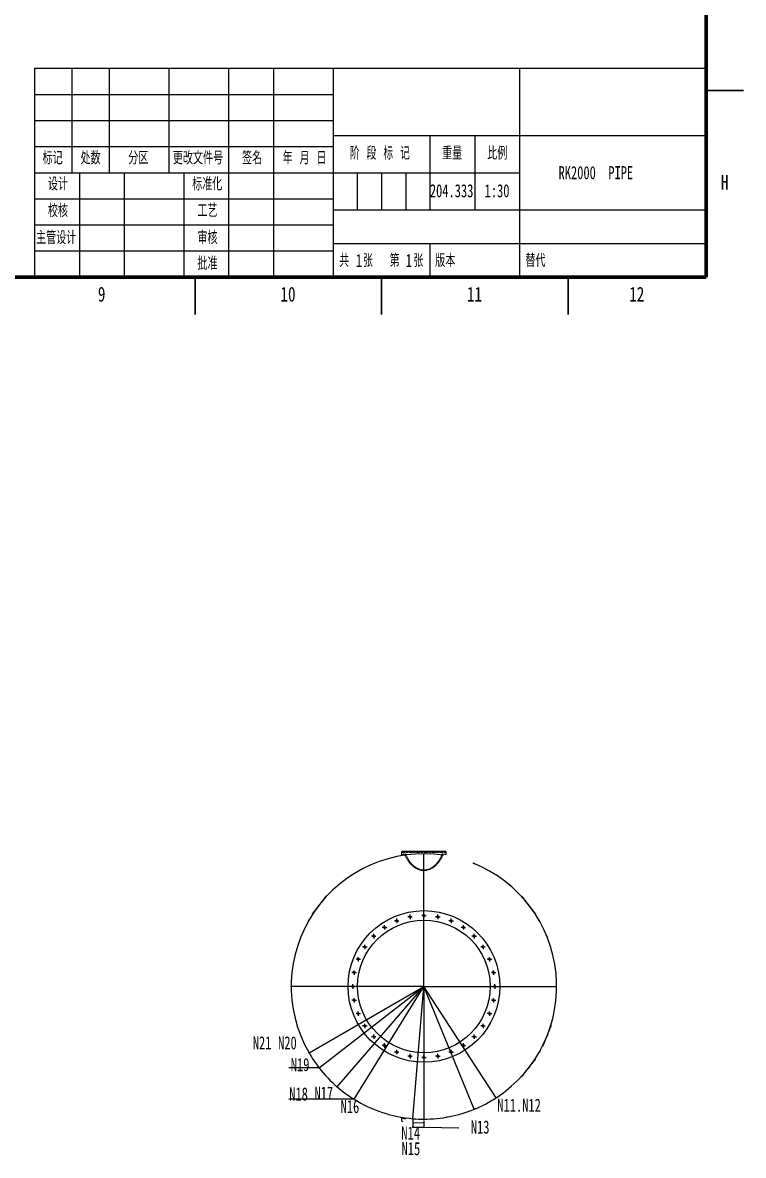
# Model space of a CAD drawing. Header units: millimetres. Extents: x -12403 to 8666, y -15213 to 13435.
# Drawn here: x 2696 to 8666, y -13222 to -3836 of the extents above; entities that cross this region are included whole.
import ezdxf

# ---------------------------------------------------------------- set-up
doc = ezdxf.new("R2010")
doc.units = ezdxf.units.MM
doc.header["$PDSIZE"] = -1
doc.linetypes.add('PHANTOM', pattern=[12.7, 6.35, -1.27, 1.27, -1.27, 1.27, -1.27])
for name, color, linetype in [('10', 7, 'Continuous'), ('5', 7, 'Continuous'), ('SLD-0', 7, 'Continuous')]:
    doc.layers.add(name, color=color, linetype=linetype)
doc.styles.add('SLDTEXTSTYLE0', font='TXT', dxfattribs={"width": 0.7})
doc.styles.add('SLDTEXTSTYLE1', font='TXT', dxfattribs={"width": 0.75})
doc.styles.add('SLDTEXTSTYLE2', font='TXT', dxfattribs={"width": 0.7, "bigfont": 'bigfont'})
doc.styles.add('SLDTEXTSTYLE3', font='TXT', dxfattribs={"width": 0.6, "bigfont": 'bigfont'})
doc.styles.add('SLDTEXTSTYLE4', font='TXT', dxfattribs={"width": 0.614286, "bigfont": 'bigfont'})
doc.styles.add('SLDTEXTSTYLE5', font='TXT', dxfattribs={"width": 0.62, "bigfont": 'bigfont'})
doc.dimstyles.new('SLDDIMSTYLE4', dxfattribs={"dimtxt": 3.5, "dimasz": 3.5, "dimexe": 0, "dimexo": 0.0625, "dimgap": 0.875, "dimtad": 2, "dimdec": 0, "dimrnd": 1e-09, "dimzin": 12, "dimdsep": 46, "dimtxsty": 'SLDTEXTSTYLE0', "dimcen": 0.09, "dimadec": 0, "dimazin": 3, "dimtfac": 1, "dimtdec": 0, "dimtmove": 0, "dimatfit": 0, "dimfxl": 0, "dimfrac": 2, "dimtolj": 1, "dimtzin": 12, "dimarcsym": 0})

# ---------------------------------------------------------------- blocks, each defined once
blk = doc.blocks.new('*D274')
at = {"layer": '10', "color": 0, "lineweight": -2, "transparency": 16777216}
for p, q in [((5929, -12950.2), (5928.3, -12987.7)), ((6020, -12952), (6019.3, -12989.6)), ((5924.8, -12987.7), (5921.3, -12987.6)), ((5928.3, -12987.7), (6019.3, -12989.6)), ((6022.8, -12989.6), (6310.3, -12995.4))]:
    blk.add_line(p, q, dxfattribs=at)
at = {"layer": '10', "color": 0, "transparency": 16777216}
for points in [[(5924.8, -12987.1), (5924.7, -12988.2), (5928.3, -12987.7)], [(6022.8, -12989.1), (6022.8, -12990.2), (6019.3, -12989.6)]]:
    blk.add_solid(points, dxfattribs=at)
at = {"layer": 'Defpoints', "color": 0, "transparency": 16777216}
for p in [(5929, -12950.1), (6020, -12952), (6019.3, -12989.6)]:
    blk.add_point(p, dxfattribs=at)
at = {"layer": '10', "color": 0, "transparency": 16777216, "insert": (6307.8, -12996.3), "char_height": 3.5, "attachment_point": 2, "rotation": 358.84362, "style": 'SLDTEXTSTYLE0'}
blk.add_mtext('\\A1;91', dxfattribs=at)
blk = doc.blocks.new('SW_CENTERMARKSYMBOL_123')
at = {"layer": '10', "color": 0}
for p, q in [((0, 0.17), (0, 20.42)), ((-0.17, 0), (-20.42, 0)), ((0, 0), (-0.08, 0)), ((0, 0), (0, 0.08)), ((0, 0), (0, -0.08)), ((0, 0), (0.08, 0)), ((0.17, 0), (20.42, 0)), ((0, -0.17), (0, -20.42))]:
    blk.add_line(p, q, dxfattribs=at)
blk = doc.blocks.new('SW_CENTERMARKSYMBOL_124')
at = {"layer": '10', "color": 0}
for p, q in [((-0.17, 0), (-0.6, 0)), ((0, 0), (-0.08, 0)), ((0, 0.17), (0, 0.6)), ((0, 0), (0, 0.08)), ((0, 0), (0, -0.08)), ((0, 0), (0.08, 0)), ((0.17, 0), (0.6, 0)), ((0, -0.17), (0, -0.6))]:
    blk.add_line(p, q, dxfattribs=at)
blk = doc.blocks.new('SW_CENTERMARKSYMBOL_125')
at = {"layer": '10', "color": 0}
for p, q in [((-0.17, 0), (-0.6, 0)), ((0, 0), (-0.08, 0)), ((0, 0.17), (0, 0.6)), ((0, 0), (0, 0.08)), ((0, 0), (0, -0.08)), ((0, 0), (0.08, 0)), ((0.17, 0), (0.6, 0)), ((0, -0.17), (0, -0.6))]:
    blk.add_line(p, q, dxfattribs=at)
blk = doc.blocks.new('SW_CENTERMARKSYMBOL_126')
at = {"layer": '10', "color": 0}
for p, q in [((-0.17, 0), (-0.6, 0)), ((0, 0), (-0.08, 0)), ((0, 0.17), (0, 0.6)), ((0, 0), (0, 0.08)), ((0, 0), (0, -0.08)), ((0, 0), (0.08, 0)), ((0.17, 0), (0.6, 0)), ((0, -0.17), (0, -0.6))]:
    blk.add_line(p, q, dxfattribs=at)
blk = doc.blocks.new('SW_CENTERMARKSYMBOL_127')
at = {"layer": '10', "color": 0}
for p, q in [((-0.17, 0), (-0.6, 0)), ((0, 0), (-0.08, 0)), ((0, 0.17), (0, 0.6)), ((0, 0), (0, 0.08)), ((0, 0), (0, -0.08)), ((0, 0), (0.08, 0)), ((0.17, 0), (0.6, 0)), ((0, -0.17), (0, -0.6))]:
    blk.add_line(p, q, dxfattribs=at)
blk = doc.blocks.new('SW_CENTERMARKSYMBOL_128')
at = {"layer": '10', "color": 0}
for p, q in [((-0.17, 0), (-0.6, 0)), ((0, 0), (-0.08, 0)), ((0, 0.17), (0, 0.6)), ((0, 0), (0, 0.08)), ((0, 0), (0, -0.08)), ((0, 0), (0.08, 0)), ((0.17, 0), (0.6, 0)), ((0, -0.17), (0, -0.6))]:
    blk.add_line(p, q, dxfattribs=at)
blk = doc.blocks.new('SW_CENTERMARKSYMBOL_129')
at = {"layer": '10', "color": 0}
for p, q in [((-0.17, 0), (-0.6, 0)), ((0, 0), (-0.08, 0)), ((0, 0.17), (0, 0.6)), ((0, 0), (0, 0.08)), ((0, 0), (0, -0.08)), ((0, 0), (0.08, 0)), ((0.17, 0), (0.6, 0)), ((0, -0.17), (0, -0.6))]:
    blk.add_line(p, q, dxfattribs=at)
blk = doc.blocks.new('SW_CENTERMARKSYMBOL_130')
at = {"layer": '10', "color": 0}
for p, q in [((-0.17, 0), (-0.6, 0)), ((0, 0), (-0.08, 0)), ((0, 0.17), (0, 0.6)), ((0, 0), (0, 0.08)), ((0, 0), (0, -0.08)), ((0, 0), (0.08, 0)), ((0.17, 0), (0.6, 0)), ((0, -0.17), (0, -0.6))]:
    blk.add_line(p, q, dxfattribs=at)
blk = doc.blocks.new('SW_CENTERMARKSYMBOL_131')
at = {"layer": '10', "color": 0}
for p, q in [((-0.17, 0), (-0.6, 0)), ((0, 0), (-0.08, 0)), ((0, 0.17), (0, 0.6)), ((0, 0), (0, 0.08)), ((0, 0), (0, -0.08)), ((0, 0), (0.08, 0)), ((0.17, 0), (0.6, 0)), ((0, -0.17), (0, -0.6))]:
    blk.add_line(p, q, dxfattribs=at)
blk = doc.blocks.new('SW_CENTERMARKSYMBOL_132')
at = {"layer": '10', "color": 0}
for p, q in [((-0.17, 0), (-0.6, 0)), ((0, 0), (-0.08, 0)), ((0, 0.17), (0, 0.6)), ((0, 0), (0, 0.08)), ((0, 0), (0, -0.08)), ((0, 0), (0.08, 0)), ((0.17, 0), (0.6, 0)), ((0, -0.17), (0, -0.6))]:
    blk.add_line(p, q, dxfattribs=at)
blk = doc.blocks.new('SW_CENTERMARKSYMBOL_133')
at = {"layer": '10', "color": 0}
for p, q in [((-0.17, 0), (-0.6, 0)), ((0, 0), (-0.08, 0)), ((0, 0.17), (0, 0.6)), ((0, 0), (0, 0.08)), ((0, 0), (0, -0.08)), ((0, 0), (0.08, 0)), ((0.17, 0), (0.6, 0)), ((0, -0.17), (0, -0.6))]:
    blk.add_line(p, q, dxfattribs=at)
blk = doc.blocks.new('SW_CENTERMARKSYMBOL_134')
at = {"layer": '10', "color": 0}
for p, q in [((-0.17, 0), (-0.6, 0)), ((0, 0), (-0.08, 0)), ((0, 0.17), (0, 0.6)), ((0, 0), (0, 0.08)), ((0, 0), (0, -0.08)), ((0, 0), (0.08, 0)), ((0.17, 0), (0.6, 0)), ((0, -0.17), (0, -0.6))]:
    blk.add_line(p, q, dxfattribs=at)
blk = doc.blocks.new('SW_CENTERMARKSYMBOL_135')
at = {"layer": '10', "color": 0}
for p, q in [((-0.17, 0), (-0.6, 0)), ((0, 0), (-0.08, 0)), ((0, 0.17), (0, 0.6)), ((0, 0), (0, 0.08)), ((0, 0), (0, -0.08)), ((0, 0), (0.08, 0)), ((0.17, 0), (0.6, 0)), ((0, -0.17), (0, -0.6))]:
    blk.add_line(p, q, dxfattribs=at)
blk = doc.blocks.new('SW_CENTERMARKSYMBOL_136')
at = {"layer": '10', "color": 0}
for p, q in [((-0.17, 0), (-0.6, 0)), ((0, 0), (-0.08, 0)), ((0, 0.17), (0, 0.6)), ((0, 0), (0, 0.08)), ((0, 0), (0, -0.08)), ((0, 0), (0.08, 0)), ((0.17, 0), (0.6, 0)), ((0, -0.17), (0, -0.6))]:
    blk.add_line(p, q, dxfattribs=at)
blk = doc.blocks.new('SW_CENTERMARKSYMBOL_137')
at = {"layer": '10', "color": 0}
for p, q in [((-0.17, 0), (-0.6, 0)), ((0, 0), (-0.08, 0)), ((0, 0.17), (0, 0.6)), ((0, 0), (0, 0.08)), ((0, 0), (0, -0.08)), ((0, 0), (0.08, 0)), ((0.17, 0), (0.6, 0)), ((0, -0.17), (0, -0.6))]:
    blk.add_line(p, q, dxfattribs=at)
blk = doc.blocks.new('SW_CENTERMARKSYMBOL_138')
at = {"layer": '10', "color": 0}
for p, q in [((-0.17, 0), (-0.6, 0)), ((0, 0), (-0.08, 0)), ((0, 0.17), (0, 0.6)), ((0, 0), (0, 0.08)), ((0, 0), (0, -0.08)), ((0, 0), (0.08, 0)), ((0.17, 0), (0.6, 0)), ((0, -0.17), (0, -0.6))]:
    blk.add_line(p, q, dxfattribs=at)
blk = doc.blocks.new('SW_CENTERMARKSYMBOL_139')
at = {"layer": '10', "color": 0}
for p, q in [((-0.17, 0), (-0.6, 0)), ((0, 0), (-0.08, 0)), ((0, 0.17), (0, 0.6)), ((0, 0), (0, 0.08)), ((0, 0), (0, -0.08)), ((0, 0), (0.08, 0)), ((0.17, 0), (0.6, 0)), ((0, -0.17), (0, -0.6))]:
    blk.add_line(p, q, dxfattribs=at)
blk = doc.blocks.new('SW_CENTERMARKSYMBOL_140')
at = {"layer": '10', "color": 0}
for p, q in [((-0.17, 0), (-0.6, 0)), ((0, 0), (-0.08, 0)), ((0, 0.17), (0, 0.6)), ((0, 0), (0, 0.08)), ((0, 0), (0, -0.08)), ((0, 0), (0.08, 0)), ((0.17, 0), (0.6, 0)), ((0, -0.17), (0, -0.6))]:
    blk.add_line(p, q, dxfattribs=at)
blk = doc.blocks.new('SW_CENTERMARKSYMBOL_141')
at = {"layer": '10', "color": 0}
for p, q in [((-0.17, 0), (-0.6, 0)), ((0, 0), (-0.08, 0)), ((0, 0.17), (0, 0.6)), ((0, 0), (0, 0.08)), ((0, 0), (0, -0.08)), ((0, 0), (0.08, 0)), ((0.17, 0), (0.6, 0)), ((0, -0.17), (0, -0.6))]:
    blk.add_line(p, q, dxfattribs=at)
blk = doc.blocks.new('SW_CENTERMARKSYMBOL_142')
at = {"layer": '10', "color": 0}
for p, q in [((-0.17, 0), (-0.6, 0)), ((0, 0), (-0.08, 0)), ((0, 0.17), (0, 0.6)), ((0, 0), (0, 0.08)), ((0, 0), (0, -0.08)), ((0, 0), (0.08, 0)), ((0.17, 0), (0.6, 0)), ((0, -0.17), (0, -0.6))]:
    blk.add_line(p, q, dxfattribs=at)
blk = doc.blocks.new('SW_CENTERMARKSYMBOL_143')
at = {"layer": '10', "color": 0}
for p, q in [((-0.17, 0), (-0.6, 0)), ((0, 0), (-0.08, 0)), ((0, 0.17), (0, 0.6)), ((0, 0), (0, 0.08)), ((0, 0), (0, -0.08)), ((0, 0), (0.08, 0)), ((0.17, 0), (0.6, 0)), ((0, -0.17), (0, -0.6))]:
    blk.add_line(p, q, dxfattribs=at)
blk = doc.blocks.new('SW_CENTERMARKSYMBOL_144')
at = {"layer": '10', "color": 0}
for p, q in [((-0.17, 0), (-0.6, 0)), ((0, 0), (-0.08, 0)), ((0, 0.17), (0, 0.6)), ((0, 0), (0, 0.08)), ((0, 0), (0, -0.08)), ((0, 0), (0.08, 0)), ((0.17, 0), (0.6, 0)), ((0, -0.17), (0, -0.6))]:
    blk.add_line(p, q, dxfattribs=at)
blk = doc.blocks.new('SW_CENTERMARKSYMBOL_145')
at = {"layer": '10', "color": 0}
for p, q in [((-0.17, 0), (-0.6, 0)), ((0, 0), (-0.08, 0)), ((0, 0.17), (0, 0.6)), ((0, 0), (0, 0.08)), ((0, 0), (0, -0.08)), ((0, 0), (0.08, 0)), ((0.17, 0), (0.6, 0)), ((0, -0.17), (0, -0.6))]:
    blk.add_line(p, q, dxfattribs=at)
blk = doc.blocks.new('SW_CENTERMARKSYMBOL_146')
at = {"layer": '10', "color": 0}
for p, q in [((-0.17, 0), (-0.6, 0)), ((0, 0), (-0.08, 0)), ((0, 0.17), (0, 0.6)), ((0, 0), (0, 0.08)), ((0, 0), (0, -0.08)), ((0, 0), (0.08, 0)), ((0.17, 0), (0.6, 0)), ((0, -0.17), (0, -0.6))]:
    blk.add_line(p, q, dxfattribs=at)
blk = doc.blocks.new('SW_CENTERMARKSYMBOL_147')
at = {"layer": '10', "color": 0}
for p, q in [((-0.17, 0), (-0.6, 0)), ((0, 0), (-0.08, 0)), ((0, 0.17), (0, 0.6)), ((0, 0), (0, 0.08)), ((0, 0), (0, -0.08)), ((0, 0), (0.08, 0)), ((0.17, 0), (0.6, 0)), ((0, -0.17), (0, -0.6))]:
    blk.add_line(p, q, dxfattribs=at)
blk = doc.blocks.new('SW_CENTERMARKSYMBOL_148')
at = {"layer": '10', "color": 0}
for p, q in [((-0.17, 0), (-0.6, 0)), ((0, 0), (-0.08, 0)), ((0, 0.17), (0, 0.6)), ((0, 0), (0, 0.08)), ((0, 0), (0, -0.08)), ((0, 0), (0.08, 0)), ((0.17, 0), (0.6, 0)), ((0, -0.17), (0, -0.6))]:
    blk.add_line(p, q, dxfattribs=at)
blk = doc.blocks.new('SW_CENTERMARKSYMBOL_149')
at = {"layer": '10', "color": 0}
for p, q in [((-0.17, 0), (-0.6, 0)), ((0, 0), (-0.08, 0)), ((0, 0.17), (0, 0.6)), ((0, 0), (0, 0.08)), ((0, 0), (0, -0.08)), ((0, 0), (0.08, 0)), ((0.17, 0), (0.6, 0)), ((0, -0.17), (0, -0.6))]:
    blk.add_line(p, q, dxfattribs=at)
blk = doc.blocks.new('SW_CENTERMARKSYMBOL_150')
at = {"layer": '10', "color": 0}
for p, q in [((-0.17, 0), (-0.6, 0)), ((0, 0), (-0.08, 0)), ((0, 0.17), (0, 0.6)), ((0, 0), (0, 0.08)), ((0, 0), (0, -0.08)), ((0, 0), (0.08, 0)), ((0.17, 0), (0.6, 0)), ((0, -0.17), (0, -0.6))]:
    blk.add_line(p, q, dxfattribs=at)
blk = doc.blocks.new('SW_CENTERMARKSYMBOL_151')
at = {"layer": '10', "color": 0}
for p, q in [((-0.17, 0), (-0.6, 0)), ((0, 0), (-0.08, 0)), ((0, 0.17), (0, 0.6)), ((0, 0), (0, 0.08)), ((0, 0), (0, -0.08)), ((0, 0), (0.08, 0)), ((0.17, 0), (0.6, 0)), ((0, -0.17), (0, -0.6))]:
    blk.add_line(p, q, dxfattribs=at)
blk = doc.blocks.new('SW_CENTERMARKSYMBOL_152')
at = {"layer": '10', "color": 0}
for p, q in [((-0.17, 0), (-0.6, 0)), ((0, 0), (-0.08, 0)), ((0, 0.17), (0, 0.6)), ((0, 0), (0, 0.08)), ((0, 0), (0, -0.08)), ((0, 0), (0.08, 0)), ((0.17, 0), (0.6, 0)), ((0, -0.17), (0, -0.6))]:
    blk.add_line(p, q, dxfattribs=at)
blk = doc.blocks.new('SW_CENTERMARKSYMBOL_153')
at = {"layer": '10', "color": 0}
for p, q in [((-0.17, 0), (-0.6, 0)), ((0, 0), (-0.08, 0)), ((0, 0.17), (0, 0.6)), ((0, 0), (0, 0.08)), ((0, 0), (0, -0.08)), ((0, 0), (0.08, 0)), ((0.17, 0), (0.6, 0)), ((0, -0.17), (0, -0.6))]:
    blk.add_line(p, q, dxfattribs=at)
blk = doc.blocks.new('SW_CENTERMARKSYMBOL_154')
at = {"layer": '10', "color": 0}
for p, q in [((-0.17, 0), (-0.6, 0)), ((0, 0), (-0.08, 0)), ((0, 0.17), (0, 0.6)), ((0, 0), (0, 0.08)), ((0, 0), (0, -0.08)), ((0, 0), (0.08, 0)), ((0.17, 0), (0.6, 0)), ((0, -0.17), (0, -0.6))]:
    blk.add_line(p, q, dxfattribs=at)
blk = doc.blocks.new('SW_CENTERMARKSYMBOL_155')
at = {"layer": '10', "color": 0}
for p, q in [((-0.17, 0), (-0.6, 0)), ((0, 0), (-0.08, 0)), ((0, 0.17), (0, 0.6)), ((0, 0), (0, 0.08)), ((0, 0), (0, -0.08)), ((0, 0), (0.08, 0)), ((0.17, 0), (0.6, 0)), ((0, -0.17), (0, -0.6))]:
    blk.add_line(p, q, dxfattribs=at)
blk = doc.blocks.new('SW_CENTERMARKSYMBOL_156')
at = {"layer": '10', "color": 0}
for p, q in [((0, 0.17), (0, 35.67)), ((-0.17, 0), (-35.67, 0)), ((0, 0), (-0.08, 0)), ((0, 0), (0, 0.08)), ((0, 0), (0, -0.08)), ((0, 0), (0.08, 0)), ((0.17, 0), (35.67, 0)), ((0, -0.17), (0, -35.67))]:
    blk.add_line(p, q, dxfattribs=at)

msp = doc.modelspace()

# ---------------------------------------------------------------- linework, layer by layer
at = {"color": 7, "linetype": 'Continuous', "lineweight": 70}
for p, q in [((8357.24, 6415.23), (8357.24, -5944.77)), ((8357.24, -5944.77), (-9379.36, -5944.77))]:
    msp.add_line(p, q, dxfattribs=at)
at = {"color": 7, "linetype": 'Continuous', "lineweight": 35}
for p, q in [((8357.24, -4399.77), (8666.24, -4399.77)), ((4123.94, -5944.77), (4123.94, -6253.77)), ((5668.94, -5944.77), (5668.94, -6253.77)), ((7213.94, -5944.77), (7213.94, -6253.77))]:
    msp.add_line(p, q, dxfattribs=at)
at = {"color": 7, "linetype": 'Continuous', "lineweight": 25}
for p, q in [((5834.63, -10712.76), (5834.63, -10730.12)), ((5844.93, -10702.46), (6195.13, -10702.46)), ((6205.43, -10730.13), (6205.43, -10712.76)), ((5450.26, -10882.21), (5450.23, -10882.17)), ((6426.86, -10801.04), (6426.84, -10801.08)), ((6445.91, -10808.89), (6445.93, -10808.84)), ((5432.71, -10893.01), (5432.74, -10893.05)), ((6610.84, -10894.06), (6610.2, -10894.86)), ((6610.8, -10894.03), (6610.54, -10894.44)), ((6610.8, -10894.03), (6610.84, -10894.06)), ((6627.57, -10906.13), (6628.04, -10905.23)), ((6627.81, -10905.66), (6628.08, -10905.25)), ((5212, -11076.9), (5208.92, -11074.49)), ((5293.92, -10996.86), (5293.95, -10996.9)), ((5309.55, -10983.44), (5309.52, -10983.4)), ((6730.55, -10983.4), (6730.52, -10983.44)), ((6746.11, -10996.9), (6746.14, -10996.86)), ((6831.15, -11074.49), (6828.06, -11076.9)), ((5145.69, -11155.81), (5145.73, -11155.84)), ((5158.37, -11139.57), (5158.34, -11139.55)), ((6881.73, -11139.55), (6881.69, -11139.57)), ((6881.69, -11139.57), (6881.69, -11139.58)), ((6894.33, -11155.84), (6894.37, -11155.81)), ((5073.76, -11262.65), (5073.72, -11262.62)), ((5095.11, -11220.86), (5098.2, -11223.26)), ((6941.86, -11223.26), (6944.95, -11220.86)), ((6966.34, -11262.62), (6966.3, -11262.65)), ((6966.3, -11262.65), (6966.3, -11262.65)), ((5063.4, -11280.45), (5063.44, -11280.47)), ((6976.62, -11280.47), (6976.67, -11280.45)), ((7033.5, -11396.03), (7033.45, -11396.05)), ((7041.27, -11415.11), (7041.31, -11415.09)), ((7119.56, -11822.58), (7119.56, -11812.28)), ((7119.56, -11822.58), (7119.56, -11812.28)), ((7076.06, -12142.5), (7072.43, -12141.05)), ((7037.98, -12238.2), (7038.03, -12238.22)), ((7045.63, -12219.07), (7045.59, -12219.05)), ((5063.44, -12364.7), (5063.4, -12364.72)), ((5073.72, -12382.55), (5073.76, -12382.52)), ((5073.76, -12382.52), (5073.76, -12382.52)), ((6973.4, -12370.35), (6974.34, -12370.88)), ((6973.42, -12370.37), (6974.33, -12370.89)), ((6974.33, -12370.89), (6974.34, -12370.88)), ((6984.43, -12352.92), (6983.49, -12352.4)), ((6984.43, -12352.92), (6983.51, -12352.41)), ((6984.43, -12352.92), (6984.43, -12352.92)), ((7003.96, -12313.35), (7007.6, -12314.79)), ((5098.2, -12421.91), (5095.11, -12424.31)), ((6944.95, -12424.31), (6941.86, -12421.91)), ((5145.73, -12489.33), (5145.69, -12489.36)), ((5158.34, -12505.62), (5158.37, -12505.59)), ((5208.92, -12570.67), (5212.01, -12568.27)), ((6828.06, -12568.27), (6831.15, -12570.67)), ((6881.69, -12505.59), (6881.73, -12505.62)), ((6894.37, -12489.36), (6894.33, -12489.33)), ((5293.95, -12648.27), (5293.92, -12648.31)), ((5309.52, -12661.77), (5309.55, -12661.73)), ((5309.55, -12661.73), (5309.55, -12661.73)), ((6730.52, -12661.73), (6730.55, -12661.77)), ((6746.14, -12648.31), (6746.11, -12648.27)), ((5432.74, -12752.12), (5432.71, -12752.16)), ((5450.23, -12763), (5450.26, -12762.96)), ((6610.21, -12750.31), (6610.84, -12751.11)), ((6610.54, -12750.73), (6610.8, -12751.14)), ((6610.8, -12751.14), (6610.84, -12751.11)), ((6628.04, -12739.94), (6627.57, -12739.03)), ((6628.08, -12739.92), (6627.81, -12739.51)), ((6426.84, -12844.09), (6426.86, -12844.13)), ((6445.93, -12836.33), (6445.91, -12836.28)), ((5826.7, -12904.98), (5826.39, -12904.93)), ((5834.63, -12915.05), (5834.63, -12932.41))]:
    msp.add_line(p, q, dxfattribs=at)
at = {"color": 8, "linetype": 'PHANTOM', "lineweight": 18}
msp.add_line((6205.43, -10712.76), (5834.63, -10712.76), dxfattribs=at)
at = {"color": 7, "linetype": 'Continuous', "lineweight": 25, "flags": 128}
for points in [[(5450.23, -10882.17), (5450.06, -10882.27), (5449.56, -10882.58), (5448.75, -10883.08), (5447.67, -10883.75), (5446.34, -10884.57), (5444.82, -10885.51), (5443.18, -10886.53), (5441.47, -10887.59)], [(6436.39, -10804.94), (6434.53, -10804.18), (6432.74, -10803.45), (6431.1, -10802.77), (6429.65, -10802.18), (6428.47, -10801.7), (6427.59, -10801.34), (6427.04, -10801.12), (6426.86, -10801.04)], [(6445.93, -10808.84), (6445.74, -10808.77), (6445.2, -10808.54), (6444.32, -10808.18), (6443.13, -10807.7), (6441.69, -10807.11), (6440.04, -10806.43), (6438.25, -10805.7), (6436.39, -10804.94)], [(5441.47, -10887.59), (5439.76, -10888.64), (5438.12, -10889.66), (5436.61, -10890.6), (5435.28, -10891.42), (5434.19, -10892.09), (5433.38, -10892.59), (5432.88, -10892.9), (5432.71, -10893.01)], [(6628.04, -10905.23), (6627.88, -10905.12), (6627.42, -10904.83), (6626.68, -10904.34), (6625.66, -10903.68), (6624.43, -10902.88), (6623.01, -10901.96), (6621.47, -10900.96), (6619.85, -10899.91), (6618.22, -10898.85), (6616.63, -10897.81), (6615.14, -10896.85), (6613.81, -10895.98), (6612.68, -10895.25), (6611.8, -10894.68), (6611.19, -10894.28), (6610.88, -10894.08), (6610.84, -10894.06)], [(6628.04, -10905.23), (6628.04, -10905.23), (6628.08, -10905.25)], [(5208.92, -11074.49), (5208.8, -11074.64), (5208.47, -11075.07), (5207.91, -11075.79), (5207.13, -11076.79), (5206.13, -11078.08), (5204.92, -11079.63), (5203.5, -11081.46), (5201.88, -11083.55), (5200.06, -11085.89), (5198.05, -11088.47), (5195.86, -11091.29), (5193.49, -11094.33), (5190.97, -11097.58), (5188.28, -11101.03), (5185.46, -11104.66), (5182.5, -11108.46), (5179.43, -11112.42), (5176.24, -11116.52), (5172.96, -11120.74), (5169.6, -11125.06), (5166.16, -11129.48), (5162.68, -11133.96), (5159.15, -11138.5), (5158.34, -11139.55)], [(5293.92, -10996.86), (5294.07, -10996.73), (5294.51, -10996.35), (5295.23, -10995.72), (5296.2, -10994.89), (5297.39, -10993.87), (5298.73, -10992.7), (5300.2, -10991.44), (5301.72, -10990.13)], [(5301.72, -10990.13), (5303.24, -10988.82), (5304.7, -10987.55), (5306.05, -10986.39), (5307.23, -10985.37), (5308.2, -10984.53), (5308.92, -10983.91), (5309.37, -10983.53), (5309.52, -10983.4)], [(6738.35, -10990.13), (6736.82, -10988.82), (6735.36, -10987.55), (6734.01, -10986.39), (6732.83, -10985.37), (6731.86, -10984.53), (6731.14, -10983.91), (6730.7, -10983.53), (6730.55, -10983.4)], [(6746.14, -10996.86), (6745.99, -10996.73), (6745.55, -10996.35), (6744.83, -10995.72), (6743.86, -10994.89), (6742.68, -10993.87), (6741.33, -10992.7), (6739.87, -10991.44), (6738.35, -10990.13)], [(6831.15, -11074.49), (6831.26, -11074.64), (6831.6, -11075.07), (6832.16, -11075.79), (6832.94, -11076.79), (6833.93, -11078.08), (6835.14, -11079.63), (6836.56, -11081.46), (6838.19, -11083.55), (6840.01, -11085.89), (6842.02, -11088.47), (6844.21, -11091.29), (6846.57, -11094.33), (6849.1, -11097.58), (6851.78, -11101.03), (6854.6, -11104.66), (6857.56, -11108.46), (6860.64, -11112.42), (6863.82, -11116.52), (6867.1, -11120.74), (6870.47, -11125.06), (6873.9, -11129.48), (6877.39, -11133.96), (6880.92, -11138.5), (6881.73, -11139.55)], [(5145.69, -11155.81), (5144.88, -11156.85), (5141.35, -11161.39), (5137.86, -11165.88), (5134.43, -11170.29), (5131.07, -11174.62), (5127.79, -11178.84), (5124.6, -11182.93), (5121.53, -11186.89), (5118.57, -11190.69), (5115.74, -11194.32), (5113.06, -11197.77), (5110.54, -11201.02), (5108.17, -11204.06), (5105.98, -11206.88), (5103.97, -11209.47), (5102.15, -11211.81), (5100.53, -11213.89), (5099.11, -11215.72), (5097.9, -11217.28), (5096.9, -11218.56), (5096.12, -11219.56), (5095.56, -11220.28), (5095.23, -11220.71), (5095.11, -11220.86)], [(5145.69, -11155.81), (5145.81, -11155.65), (5146.17, -11155.19), (5146.76, -11154.44), (5147.54, -11153.43), (5148.5, -11152.19), (5149.59, -11150.79), (5150.78, -11149.26), (5152.01, -11147.68)], [(5152.01, -11147.68), (5153.25, -11146.09), (5154.43, -11144.57), (5155.53, -11143.16), (5156.48, -11141.93), (5157.27, -11140.92), (5157.86, -11140.16), (5158.21, -11139.7), (5158.34, -11139.55)], [(6888.05, -11147.68), (6886.82, -11146.09), (6885.63, -11144.57), (6884.54, -11143.16), (6883.58, -11141.93), (6882.79, -11140.92), (6882.21, -11140.16), (6881.85, -11139.7), (6881.73, -11139.55)], [(6894.37, -11155.81), (6894.25, -11155.65), (6893.89, -11155.19), (6893.31, -11154.44), (6892.52, -11153.43), (6891.56, -11152.19), (6890.47, -11150.79), (6889.28, -11149.26), (6888.05, -11147.68)], [(6894.37, -11155.81), (6895.18, -11156.85), (6898.71, -11161.39), (6902.2, -11165.88), (6905.63, -11170.29), (6909, -11174.62), (6912.28, -11178.84), (6915.46, -11182.93), (6918.54, -11186.89), (6921.49, -11190.69), (6924.32, -11194.32), (6927, -11197.77), (6929.53, -11201.02), (6931.89, -11204.06), (6934.08, -11206.88), (6936.09, -11209.47), (6937.91, -11211.81), (6939.53, -11213.89), (6940.95, -11215.72), (6942.17, -11217.28), (6943.16, -11218.56), (6943.94, -11219.56), (6944.5, -11220.28), (6944.84, -11220.71), (6944.95, -11220.86)], [(5068.56, -11271.53), (5069.57, -11269.8), (5070.54, -11268.12), (5071.43, -11266.58), (5072.21, -11265.23), (5072.85, -11264.12), (5073.33, -11263.3), (5073.62, -11262.79), (5073.72, -11262.62)], [(6971.5, -11271.53), (6970.5, -11269.8), (6969.53, -11268.12), (6968.64, -11266.58), (6967.85, -11265.23), (6967.21, -11264.12), (6966.73, -11263.3), (6966.44, -11262.79), (6966.34, -11262.62)], [(5063.4, -11280.45), (5063.5, -11280.28), (5063.79, -11279.77), (5064.27, -11278.95), (5064.91, -11277.84), (5065.69, -11276.49), (5066.58, -11274.95), (5067.55, -11273.27), (5068.56, -11271.53)], [(6976.67, -11280.45), (6976.57, -11280.28), (6976.27, -11279.77), (6975.8, -11278.95), (6975.15, -11277.84), (6974.37, -11276.49), (6973.48, -11274.95), (6972.51, -11273.27), (6971.5, -11271.53)], [(7033.5, -11396.03), (7033.57, -11396.21), (7033.79, -11396.75), (7034.16, -11397.64), (7034.64, -11398.82), (7035.23, -11400.26), (7035.91, -11401.91), (7036.64, -11403.7), (7037.4, -11405.56)], [(7037.4, -11405.56), (7038.17, -11407.42), (7038.9, -11409.21), (7039.57, -11410.85), (7040.17, -11412.3), (7040.65, -11413.48), (7041.01, -11414.36), (7041.23, -11414.91), (7041.31, -11415.09)], [(7045.63, -12219.07), (7046.12, -12217.85), (7048.24, -12212.5), (7050.34, -12207.22), (7052.41, -12202.02), (7054.43, -12196.93), (7056.41, -12191.96), (7058.32, -12187.14), (7060.17, -12182.48), (7061.95, -12178.01), (7063.65, -12173.73), (7065.26, -12169.67), (7066.79, -12165.85), (7068.21, -12162.27), (7069.53, -12158.95), (7070.73, -12155.91), (7071.83, -12153.15), (7072.81, -12150.7), (7073.66, -12148.55), (7074.39, -12146.71), (7074.99, -12145.2), (7075.46, -12144.02), (7075.79, -12143.18), (7076, -12142.67), (7076.06, -12142.5)], [(7007.6, -12314.79), (7007.66, -12314.62), (7007.87, -12314.11), (7008.2, -12313.27), (7008.67, -12312.08), (7009.27, -12310.57), (7010, -12308.74), (7010.85, -12306.59), (7011.83, -12304.14), (7012.92, -12301.38), (7014.13, -12298.34), (7015.45, -12295.02), (7016.87, -12291.44), (7018.39, -12287.62), (7020.01, -12283.56), (7021.71, -12279.28), (7023.49, -12274.8), (7025.34, -12270.15), (7027.25, -12265.32), (7029.23, -12260.36), (7031.25, -12255.27), (7033.32, -12250.07), (7035.41, -12244.79), (7037.54, -12239.44), (7038.03, -12238.22)], [(7041.83, -12228.64), (7041.09, -12230.51), (7040.37, -12232.31), (7039.72, -12233.96), (7039.14, -12235.41), (7038.67, -12236.6), (7038.32, -12237.49), (7038.1, -12238.03), (7038.03, -12238.22)], [(7045.63, -12219.07), (7045.56, -12219.26), (7045.34, -12219.8), (7044.99, -12220.69), (7044.52, -12221.88), (7043.94, -12223.33), (7043.29, -12224.98), (7042.57, -12226.78), (7041.83, -12228.64)], [(5063.4, -12364.72), (5063.5, -12364.89), (5063.79, -12365.4), (5064.27, -12366.22), (5064.91, -12367.33), (5065.69, -12368.68), (5066.58, -12370.22), (5067.55, -12371.9), (5068.56, -12373.63)], [(6984.43, -12352.92), (6984.34, -12353.09), (6984.07, -12353.57), (6983.63, -12354.35), (6983.04, -12355.41), (6982.31, -12356.7), (6981.48, -12358.17), (6980.57, -12359.79), (6979.62, -12361.48), (6978.67, -12363.18), (6977.73, -12364.84), (6976.86, -12366.39), (6976.08, -12367.78), (6975.42, -12368.96), (6974.9, -12369.88), (6974.54, -12370.52), (6974.36, -12370.84), (6974.34, -12370.88)], [(6894.37, -12489.36), (6895.18, -12488.32), (6898.71, -12483.78), (6902.2, -12479.29), (6905.63, -12474.88), (6909, -12470.55), (6912.28, -12466.33), (6915.46, -12462.24), (6918.54, -12458.28), (6921.49, -12454.48), (6924.32, -12450.84), (6927, -12447.4), (6929.53, -12444.15), (6931.89, -12441.1), (6934.08, -12438.29), (6936.09, -12435.7), (6937.91, -12433.36), (6939.53, -12431.28), (6940.95, -12429.45), (6942.17, -12427.89), (6943.16, -12426.61), (6943.94, -12425.61), (6944.5, -12424.89), (6944.84, -12424.46), (6944.95, -12424.31)], [(5145.69, -12489.36), (5145.81, -12489.52), (5146.17, -12489.98), (5146.76, -12490.73), (5147.54, -12491.74), (5148.5, -12492.97), (5149.59, -12494.38), (5150.78, -12495.91), (5152.01, -12497.49)], [(5152.01, -12497.49), (5153.25, -12499.08), (5154.43, -12500.6), (5155.53, -12502.01), (5156.48, -12503.24), (5157.27, -12504.25), (5157.86, -12505), (5158.21, -12505.47), (5158.34, -12505.62)], [(6831.15, -12570.67), (6831.26, -12570.53), (6831.6, -12570.1), (6832.16, -12569.38), (6832.94, -12568.38), (6833.93, -12567.09), (6835.14, -12565.54), (6836.56, -12563.71), (6838.19, -12561.62), (6840.01, -12559.28), (6842.02, -12556.7), (6844.21, -12553.88), (6846.57, -12550.84), (6849.1, -12547.59), (6851.78, -12544.14), (6854.6, -12540.51), (6857.56, -12536.71), (6860.64, -12532.75), (6863.82, -12528.65), (6867.1, -12524.43), (6870.47, -12520.11), (6873.9, -12515.69), (6877.39, -12511.21), (6880.92, -12506.66), (6881.73, -12505.62)], [(6888.05, -12497.49), (6886.82, -12499.08), (6885.63, -12500.6), (6884.54, -12502.01), (6883.58, -12503.24), (6882.79, -12504.25), (6882.21, -12505), (6881.85, -12505.47), (6881.73, -12505.62)], [(6894.37, -12489.36), (6894.25, -12489.52), (6893.89, -12489.98), (6893.31, -12490.73), (6892.52, -12491.74), (6891.56, -12492.97), (6890.47, -12494.38), (6889.28, -12495.91), (6888.05, -12497.49)], [(5301.72, -12655.04), (5303.24, -12656.35), (5304.7, -12657.61), (5306.05, -12658.78), (5307.23, -12659.8), (5308.2, -12660.63), (5308.92, -12661.26), (5309.37, -12661.64), (5309.52, -12661.77)], [(6738.35, -12655.04), (6736.82, -12656.35), (6735.36, -12657.61), (6734.01, -12658.78), (6732.83, -12659.8), (6731.86, -12660.63), (6731.14, -12661.26), (6730.7, -12661.64), (6730.55, -12661.77)], [(6746.14, -12648.31), (6745.99, -12648.44), (6745.55, -12648.82), (6744.83, -12649.44), (6743.86, -12650.28), (6742.68, -12651.3), (6741.33, -12652.46), (6739.87, -12653.73), (6738.35, -12655.04)], [(5441.47, -12757.58), (5439.76, -12756.53), (5438.12, -12755.51), (5436.61, -12754.57), (5435.28, -12753.75), (5434.19, -12753.08), (5433.38, -12752.58), (5432.88, -12752.27), (5432.71, -12752.16)], [(5450.23, -12763), (5450.06, -12762.9), (5449.56, -12762.59), (5448.75, -12762.09), (5447.67, -12761.42), (5446.34, -12760.59), (5444.82, -12759.66), (5443.18, -12758.64), (5441.47, -12757.58)], [(6628.04, -12739.94), (6628.04, -12739.94), (6628.08, -12739.92)], [(6436.39, -12840.23), (6434.53, -12840.99), (6432.74, -12841.72), (6431.1, -12842.4), (6429.65, -12842.99), (6428.47, -12843.47), (6427.59, -12843.83), (6427.04, -12844.05), (6426.86, -12844.13)], [(6445.93, -12836.33), (6445.74, -12836.4), (6445.2, -12836.62), (6444.32, -12836.99), (6443.13, -12837.47), (6441.69, -12838.06), (6440.04, -12838.74), (6438.25, -12839.47), (6436.39, -12840.23)]]:
    msp.add_lwpolyline(points, dxfattribs=at)
at = {"color": 7, "linetype": 'Continuous', "lineweight": 25}
for centre, radius in [((6020.03, -11822.58), 628.3), ((5905.19, -11245.25), 7.73), ((6020.03, -11233.94), 7.73), ((6134.87, -11245.25), 7.73), ((6020.03, -11822.58), 548.99), ((5693, -11333.14), 7.73), ((5794.77, -11278.75), 7.72), ((6245.3, -11278.75), 7.73), ((6347.07, -11333.14), 7.73), ((5603.8, -11406.35), 7.73), ((6436.27, -11406.35), 7.73), ((5530.59, -11495.55), 7.73), ((6509.47, -11495.55), 7.73), ((5476.19, -11597.32), 7.73), ((6563.87, -11597.32), 7.73), ((5442.7, -11707.75), 7.73), ((6597.37, -11707.75), 7.73), ((5431.39, -11822.58), 7.73), ((6608.68, -11822.58), 7.72), ((5442.7, -11937.42), 7.73), ((6597.37, -11937.42), 7.73), ((5476.19, -12047.85), 7.73), ((6563.87, -12047.85), 7.73), ((5530.59, -12149.62), 7.73), ((6509.47, -12149.62), 7.73), ((5603.8, -12238.82), 7.73), ((6436.27, -12238.82), 7.73), ((5693, -12312.03), 7.72), ((5794.77, -12366.42), 7.73), ((6245.3, -12366.42), 7.73), ((6347.07, -12312.03), 7.73), ((5905.19, -12399.92), 7.73), ((6020.03, -12411.23), 7.73), ((6134.87, -12399.92), 7.73)]:
    msp.add_circle(centre, radius, dxfattribs=at)
for start, end in [(81.4921, 210.077502), (303.001888, 68.285181), (210.077502, 217.866061), (217.866061, 229.209552), (229.209552, 238.251554), (238.251554, 265.251554), (292.251554, 303.001888), (270, 292.251554), (265.251554, 270)]:
    msp.add_arc((6020.03, -11822.58), 1099.53, start, end)
for centre, start, end in [((5844.93, -10712.76), 90, 180), ((6195.13, -10712.76), 0, 90), ((5844.93, -12932.41), 180, 270)]:
    msp.add_arc(centre, 10.3, start, end, dxfattribs=at)
for points, knots in [([(5826.3, -10740.26), (5826.26, -10740.27), (5826.1, -10740.29), (5826.58, -10740.21), (5826.91, -10740.15)], [0, 0, 0, 0, 0.2919883, 1, 1, 1, 1]), ([(5834.59, -10730.13), (5834.6, -10730.34), (5834.64, -10731.12), (5834.41, -10732.42), (5833.94, -10733.96), (5833.27, -10735.33), (5832.46, -10736.52), (5831.56, -10737.52), (5830.6, -10738.34), (5829.65, -10738.99), (5828.74, -10739.47), (5827.91, -10739.81), (5827.23, -10740.04), (5826.82, -10740.14), (5826.65, -10740.18)], [0, 0, 0, 0, 0.0463228, 0.1683711, 0.2839544, 0.3935378, 0.497203, 0.5947458, 0.685682, 0.7692191, 0.84423, 0.9091902, 0.9622172, 1, 1, 1, 1]), ([(5862.22, -10733.33), (5861.75, -10733.62), (5860.8, -10734.21), (5859.13, -10734.82), (5857.94, -10735.05), (5857.33, -10735.16)], [0, 0, 0, 0, 0.31818942, 0.64757129, 1, 1, 1, 1]), ([(5862.22, -10733.33), (5863.18, -10732.54), (5865.08, -10730.95), (5867.1, -10727.75), (5867.96, -10725.5), (5868.25, -10724.39), (5868.25, -10724.38)], [0, 0, 0, 0, 0.33692942, 0.67256765, 0.99802106, 1, 1, 1, 1]), ([(6171.81, -10724.38), (6171.82, -10724.39), (6172.1, -10725.49), (6172.95, -10727.73), (6174.96, -10730.94), (6176.88, -10732.53), (6177.84, -10733.33)], [0, 0, 0, 0, 0.001979, 0.3229928, 0.6608305, 1, 1, 1, 1]), ([(6182.73, -10735.16), (6181.6, -10734.93), (6179.84, -10734.56), (6178.36, -10733.65), (6177.84, -10733.33)], [0, 0, 0, 0, 0.6481322, 1, 1, 1, 1]), ([(6213.32, -10740.18), (6213.59, -10740.23), (6213.98, -10740.3), (6213.83, -10740.27), (6213.78, -10740.26)], [0, 0, 0, 0, 0.66395667, 1, 1, 1, 1]), ([(5826.69, -12904.99), (5826.69, -12905), (5826.76, -12905.01), (5827.07, -12905.09), (5827.74, -12905.29), (5828.75, -12905.69), (5829.97, -12906.36), (5831.2, -12907.29), (5832.3, -12908.43), (5833.22, -12909.73), (5833.95, -12911.19), (5834.43, -12912.81), (5834.65, -12914.12), (5834.61, -12914.87), (5834.6, -12915.04)], [0, 0, 0, 0, 0.0028616, 0.0275257, 0.076631, 0.157768, 0.2591132, 0.3772464, 0.4880257, 0.5994776, 0.7174107, 0.8387068, 0.9619027, 1, 1, 1, 1]), ([(5857.33, -12910.01), (5858.47, -12910.24), (5860.22, -12910.6), (5861.7, -12911.52), (5862.22, -12911.84)], [0, 0, 0, 0, 0.6481322, 1, 1, 1, 1]), ([(5862.22, -12911.84), (5863.18, -12912.64), (5865.1, -12914.23), (5867.11, -12917.44), (5867.97, -12919.68), (5868.25, -12920.78), (5868.25, -12920.78)], [0, 0, 0, 0, 0.3391695, 0.6770072, 0.998021, 1, 1, 1, 1]), ([(6177.84, -12911.84), (6178.31, -12911.55), (6179.26, -12910.96), (6180.93, -12910.35), (6182.12, -12910.12), (6182.73, -12910.01)], [0, 0, 0, 0, 0.31818942, 0.64757129, 1, 1, 1, 1]), ([(6213.86, -12904.89), (6213.74, -12904.91), (6213.5, -12904.96), (6211.44, -12905.33), (6208.49, -12905.84), (6205.58, -12906.34), (6204.3, -12906.56)], [0, 0, 0, 0, 0.24544224, 0.51557642, 0.78571582, 1, 1, 1, 1])]:
    msp.add_open_spline(points, degree=3, knots=knots, dxfattribs=at)
at = {"color": 8, "linetype": 'PHANTOM', "lineweight": 18}
for points, knots in [([(5834.77, -10730.12), (5834.78, -10730.12), (5834.8, -10730.12), (5836.37, -10729.82), (5839.23, -10729.29), (5843.41, -10728.53), (5848.9, -10727.55), (5855.13, -10726.49), (5861.61, -10725.42), (5866.03, -10724.73), (5868.25, -10724.38)], [0, 0, 0, 0, 0.0974482, 0.2361749, 0.3726658, 0.5091599, 0.6497455, 0.7903325, 0.8949512, 1, 1, 1, 1]), ([(6177.84, -10733.33), (6177.69, -10733.68), (6176.96, -10735.33), (6174.02, -10741.89), (6168.68, -10752.88), (6160.82, -10767.14), (6152.11, -10781), (6143.11, -10793.52), (6133.93, -10804.74), (6124.72, -10814.7), (6114.75, -10824.12), (6104, -10832.86), (6093.68, -10839.97), (6084.01, -10845.59), (6075.24, -10849.97), (6066.1, -10853.79), (6056.65, -10856.98), (6046.94, -10859.48), (6037.02, -10861.2), (6026.95, -10862.14), (6016.81, -10862.3), (6006.73, -10861.66), (5996.78, -10860.2), (5987.02, -10857.99), (5977.51, -10855.09), (5967.48, -10851.22), (5957.08, -10846.22), (5946.46, -10840.01), (5936.45, -10833.09), (5926.26, -10824.93), (5916.03, -10815.44), (5905.93, -10804.58), (5896.66, -10793.15), (5888.18, -10781.27), (5879.5, -10767.58), (5870.86, -10751.99), (5865.13, -10739.94), (5862.37, -10733.68), (5862.22, -10733.33)], [0, 0, 0, 0, 0.0028037, 0.0132975, 0.0529667, 0.0926869, 0.1323858, 0.1720262, 0.2040503, 0.2362036, 0.2683522, 0.300411, 0.3323556, 0.3541812, 0.3761098, 0.3980491, 0.4199311, 0.4417176, 0.4633936, 0.4851651, 0.5069326, 0.5286029, 0.5502354, 0.5719519, 0.5936835, 0.6153366, 0.643028, 0.6708172, 0.69864, 0.7263774, 0.7613824, 0.7964822, 0.8316564, 0.8668348, 0.9019057, 0.9495481, 0.9971963, 1, 1, 1, 1]), ([(5868.25, -10724.38), (5870.12, -10728.87), (5873.85, -10737.83), (5880.18, -10751.01), (5887.04, -10763.78), (5894.47, -10776.11), (5902.52, -10787.96), (5911.33, -10799.39), (5920.96, -10810.27), (5930.7, -10819.77), (5940.4, -10827.93), (5949.91, -10834.84), (5960.03, -10841.06), (5969.95, -10846.06), (5979.51, -10849.93), (5988.56, -10852.83), (5997.86, -10855.04), (6007.35, -10856.51), (6016.97, -10857.15), (6026.62, -10856.99), (6036.22, -10856.05), (6045.68, -10854.33), (6054.94, -10851.83), (6063.96, -10848.62), (6072.66, -10844.8), (6081, -10840.43), (6090.21, -10834.81), (6100.05, -10827.69), (6110.3, -10818.93), (6119.78, -10809.51), (6128.52, -10799.58), (6137.24, -10788.37), (6145.8, -10775.85), (6154.09, -10761.99), (6161.54, -10747.75), (6167.37, -10735.17), (6170.6, -10727.32), (6171.81, -10724.38)], [0, 0, 0, 0, 0.0358252, 0.071662, 0.1074809, 0.1420322, 0.176688, 0.211338, 0.245914, 0.2803982, 0.3074376, 0.3345616, 0.3616499, 0.3886402, 0.4095622, 0.4305641, 0.4515494, 0.4724486, 0.493328, 0.5143072, 0.535291, 0.5561766, 0.5772959, 0.5985116, 0.6197872, 0.6410538, 0.662216, 0.6935483, 0.7249924, 0.7565276, 0.7880698, 0.8194846, 0.8587127, 0.8979968, 0.9373018, 0.9765586, 1, 1, 1, 1]), ([(6171.81, -10724.38), (6174.36, -10724.78), (6179.46, -10725.58), (6186.07, -10726.68), (6191.85, -10727.67), (6196.8, -10728.55), (6200.78, -10729.28), (6203.63, -10729.81), (6205.24, -10730.11), (6205.28, -10730.12), (6205.3, -10730.13)], [0, 0, 0, 0, 0.1214074, 0.2428123, 0.3670137, 0.4912132, 0.625322, 0.759432, 0.8974571, 1, 1, 1, 1]), ([(5868.25, -12920.78), (5865.53, -12920.36), (5860.06, -12919.5), (5853.07, -12918.33), (5847.03, -12917.29), (5842.08, -12916.4), (5838.28, -12915.7), (5835.82, -12915.24), (5834.65, -12915.02), (5834.76, -12915.04), (5834.79, -12915.05)], [0, 0, 0, 0, 0.1299485, 0.2607226, 0.3944505, 0.5281772, 0.66574, 0.803301, 0.9384534, 1, 1, 1, 1])]:
    msp.add_open_spline(points, degree=3, knots=knots, dxfattribs=at)
at = {"layer": '10', "color": 7, "lineweight": 25}
for p, q in [((3104.24, -4214.37), (3104.24, -5079.57)), ((3413.24, -4214.37), (3413.24, -5079.57)), ((3907.64, -4214.37), (3907.64, -5079.57)), ((4402.04, -4214.37), (4402.04, -5944.77)), ((4772.84, -4214.37), (4772.84, -5944.77)), ((5267.24, -4214.37), (5267.24, -5944.77)), ((6812.24, -4214.37), (6812.24, -5079.57)), ((5267.24, -4770.57), (8357.24, -4770.57)), ((6070.21, -4770.57), (6070.21, -5388.57)), ((6441.44, -4770.57), (6441.44, -5388.57)), ((2795.24, -4863.27), (5267.24, -4863.27)), ((2795.24, -5079.57), (6812.24, -5079.57)), ((3166.04, -5079.57), (3166.04, -5944.77)), ((3536.84, -5079.57), (3536.84, -5944.77)), ((4031.24, -5079.57), (4031.24, -5944.77)), ((6812.24, -5079.57), (6812.24, -5944.77)), ((2795.24, -5295.87), (5267.24, -5295.87)), ((5267.24, -5388.57), (8357.24, -5388.57)), ((2795.24, -5512.17), (5267.24, -5512.17)), ((5267.24, -5666.67), (8357.24, -5666.67)), ((2795.24, -5728.47), (5267.24, -5728.47))]:
    msp.add_line(p, q, dxfattribs=at)
at = {"layer": '10', "color": 7}
for p, q in [((2795.24, -4430.67), (5267.24, -4430.67)), ((2795.24, -4646.97), (5267.24, -4646.97))]:
    msp.add_line(p, q, dxfattribs=at)
at = {"layer": '10', "color": 144}
for p in [(5068.56, -12373.63), (5152.01, -12497.49)]:
    msp.add_line(p, (6020.03, -11822.58), dxfattribs=at)
at = {"layer": '10', "color": 5}
for p in [(5301.72, -12655.04), (5441.47, -12757.58), (5929.01, -12918.34), (6618.91, -12744.7), (6436.39, -12840.23)]:
    msp.add_line(p, (6020.03, -11822.58), dxfattribs=at)
at = {"layer": '10'}
for p, q in [((5152.35, -12497.93), (4900.93, -12497.93)), ((5441, -12757.29), (4900.93, -12757.29)), ((5929.01, -12918.34), (5929.01, -12950.15)), ((5929.01, -12950.15), (6020.03, -12951.98)), ((6020.03, -12932.41), (6020.03, -12971.56))]:
    msp.add_line(p, q, dxfattribs=at)
for p in [(4920.51, -11822.58), (5068.56, -12373.63), (5152.35, -12497.93), (5301.3, -12654.68), (5441, -12757.29), (6618.91, -12744.7), (6437.3, -12839.86)]:
    msp.add_point(p, dxfattribs=at)
at = {"layer": '5', "color": 7, "lineweight": 25}
for q in [(8357.24, -4214.37), (2795.24, -5944.77)]:
    msp.add_line((2795.24, -4214.37), q, dxfattribs=at)
at = {"layer": 'SLD-0'}
for p, q in [((5468.09, -5079.57), (5468.09, -5388.57)), ((5668.94, -5079.57), (5668.94, -5388.57)), ((5869.79, -5079.57), (5869.79, -5388.57))]:
    msp.add_line(p, q, dxfattribs=at)
at = {"layer": 'SLD-0', "lineweight": 25}
msp.add_line((6070.21, -5666.67), (6070.21, -5944.77), dxfattribs=at)

# ---------------------------------------------------------------- block references
at = {"layer": '10', "xscale": 30.9, "yscale": 30.9, "zscale": 30.9}
for name, p in [('SW_CENTERMARKSYMBOL_156', (6020.03, -11822.58)), ('SW_CENTERMARKSYMBOL_123', (6020.03, -11822.58)), ('SW_CENTERMARKSYMBOL_142', (5794.77, -11278.75)), ('SW_CENTERMARKSYMBOL_141', (5905.19, -11245.25)), ('SW_CENTERMARKSYMBOL_140', (6020.03, -11233.94)), ('SW_CENTERMARKSYMBOL_139', (6134.87, -11245.25)), ('SW_CENTERMARKSYMBOL_138', (6245.3, -11278.75)), ('SW_CENTERMARKSYMBOL_143', (5693, -11333.14)), ('SW_CENTERMARKSYMBOL_137', (6347.07, -11333.14)), ('SW_CENTERMARKSYMBOL_144', (5603.8, -11406.35)), ('SW_CENTERMARKSYMBOL_136', (6436.27, -11406.35)), ('SW_CENTERMARKSYMBOL_145', (5530.59, -11495.55)), ('SW_CENTERMARKSYMBOL_135', (6509.47, -11495.55)), ('SW_CENTERMARKSYMBOL_146', (5476.19, -11597.32)), ('SW_CENTERMARKSYMBOL_134', (6563.87, -11597.32)), ('SW_CENTERMARKSYMBOL_147', (5442.7, -11707.75)), ('SW_CENTERMARKSYMBOL_133', (6597.37, -11707.75)), ('SW_CENTERMARKSYMBOL_148', (5431.39, -11822.58)), ('SW_CENTERMARKSYMBOL_132', (6608.68, -11822.58)), ('SW_CENTERMARKSYMBOL_149', (5442.7, -11937.42)), ('SW_CENTERMARKSYMBOL_131', (6597.37, -11937.42)), ('SW_CENTERMARKSYMBOL_150', (5476.19, -12047.85)), ('SW_CENTERMARKSYMBOL_130', (6563.87, -12047.85)), ('SW_CENTERMARKSYMBOL_151', (5530.59, -12149.62)), ('SW_CENTERMARKSYMBOL_129', (6509.47, -12149.62)), ('SW_CENTERMARKSYMBOL_152', (5603.8, -12238.82)), ('SW_CENTERMARKSYMBOL_153', (5693, -12312.03)), ('SW_CENTERMARKSYMBOL_127', (6347.07, -12312.03)), ('SW_CENTERMARKSYMBOL_128', (6436.27, -12238.82)), ('SW_CENTERMARKSYMBOL_154', (5794.77, -12366.42)), ('SW_CENTERMARKSYMBOL_155', (5905.19, -12399.92)), ('SW_CENTERMARKSYMBOL_125', (6134.87, -12399.92)), ('SW_CENTERMARKSYMBOL_126', (6245.3, -12366.42)), ('SW_CENTERMARKSYMBOL_124', (6020.03, -12411.23))]:
    msp.add_blockref(name, p, dxfattribs=at)

# ---------------------------------------------------------------- texts
at = {"color": 7, "linetype": 'Continuous', "lineweight": 0, "attachment_point": 2, "style": 'SLDTEXTSTYLE1'}
for s, insert, char_height in [('H', (8511.44, -5098.18), 122.63), ('9', (3350.2, -6025.18), 122.63), ('10', (4893.97, -6025.18), 122.634), ('11', (6438.97, -6025.18), 122.634), ('12', (7783.12, -6025.18), 122.634)]:
    msp.add_mtext(s, dxfattribs=dict(at, insert=insert, char_height=char_height))
at = {"layer": '10', "char_height": 108.15}
for s, insert, attachment_point, style in [('阶 \\M+19269 标 记', (5655.01, -4863.46), 2, 'SLDTEXTSTYLE4'), ('\\M+18F64\\M+197CA', (6254.45, -4863.46), 2, 'SLDTEXTSTYLE2'), ('\\M+194E4\\M+197E1', (6627.91, -4863.46), 2, 'SLDTEXTSTYLE2'), ('标记', (2944.05, -4902.93), 2, 'SLDTEXTSTYLE2'), ('处\\M+19094', (3258.34, -4902.93), 2, 'SLDTEXTSTYLE2'), ('\\M+195AA\\M+18BE6', (3653.78, -4902.93), 2, 'SLDTEXTSTYLE2'), ('\\M+18D58\\M+189FC\\M+195B6\\M+18C8F\\M+18D86', (4148.13, -4902.93), 2, 'SLDTEXTSTYLE2'), ('签\\M+196BC', (4596.39, -4902.93), 2, 'SLDTEXTSTYLE2'), ('\\M+1944E \\M+18C8E \\M+193FA', (5030.58, -4902.93), 2, 'SLDTEXTSTYLE5'), ('RK2000  PIPE', (7135.32, -5025.21), 1, 'SLDTEXTSTYLE0'), ('设计', (2988.59, -5118.68), 2, 'SLDTEXTSTYLE2'), ('标\\M+18F79\\M+189BB', (4224.83, -5118.68), 2, 'SLDTEXTSTYLE2'), ('204.333', (6249.43, -5175.21), 2, 'SLDTEXTSTYLE0'), ('1:30', (6625.95, -5175.21), 2, 'SLDTEXTSTYLE0'), ('\\M+18D5A\\M+18A6A', (2988.24, -5340.49), 2, 'SLDTEXTSTYLE2'), ('\\M+18D48艺', (4226.81, -5339.18), 2, 'SLDTEXTSTYLE2'), ('\\M+18EE5\\M+18AC7设计', (2973.17, -5563.77), 2, 'SLDTEXTSTYLE2'), ('审\\M+18A6A', (4226.78, -5563.77), 2, 'SLDTEXTSTYLE2'), ('\\M+194E1\\M+18F79', (4226.47, -5776.65), 2, 'SLDTEXTSTYLE2'), ('\\M+18BA4  张', (5458.11, -5753.16), 2, 'SLDTEXTSTYLE3'), ('1', (5457.04, -5753.16), 1, 'SLDTEXTSTYLE0'), ('\\M+191E6  张', (5875.82, -5753.16), 2, 'SLDTEXTSTYLE3'), ('1', (5869.15, -5753.16), 1, 'SLDTEXTSTYLE0'), ('\\M+194C5\\M+1967B', (6196.54, -5753.16), 2, 'SLDTEXTSTYLE2'), ('N21', (4602.29, -12236.03), 1, 'SLDTEXTSTYLE0'), ('N20', (4811.85, -12236.03), 1, 'SLDTEXTSTYLE0'), ('N19', (4916.73, -12416.55), 1, 'SLDTEXTSTYLE0'), ('N18', (4904.2, -12659.58), 1, 'SLDTEXTSTYLE0'), ('N17', (5113.35, -12652.51), 1, 'SLDTEXTSTYLE0'), ('N16', (5329.89, -12763.76), 1, 'SLDTEXTSTYLE0'), ('N11.N12', (6628.26, -12752.87), 1, 'SLDTEXTSTYLE0'), ('N13', (6408.48, -12933.36), 1, 'SLDTEXTSTYLE0'), ('N14', (5833.28, -12983.02), 1, 'SLDTEXTSTYLE0'), ('N15', (5834.63, -13112.26), 1, 'SLDTEXTSTYLE0')]:
    msp.add_mtext(s, dxfattribs=dict(at, insert=insert, attachment_point=attachment_point, style=style))
at = {"layer": 'SLD-0', "insert": (6860.47, -5753.16), "char_height": 108.15, "attachment_point": 1, "style": 'SLDTEXTSTYLE2'}
msp.add_mtext('\\M+191D6\\M+191E3', dxfattribs=at)

# ---------------------------------------------------------------- dimensions: what is measured, and where the dimension line sits
at = {"layer": '10'}
dim = msp.add_linear_dim(base=(6019.27, -12989.56), p1=(5929.01, -12950.15), p2=(6020.03, -12951.98), angle=358.84362, dimstyle='SLDDIMSTYLE4', dxfattribs=at)
dim.commit()
dim.dimension.update_dxf_attribs({"geometry": '*D274', "text_midpoint": (6307.83, -12995.39), "dimtype": 160})

doc.saveas('drawing.dxf')
